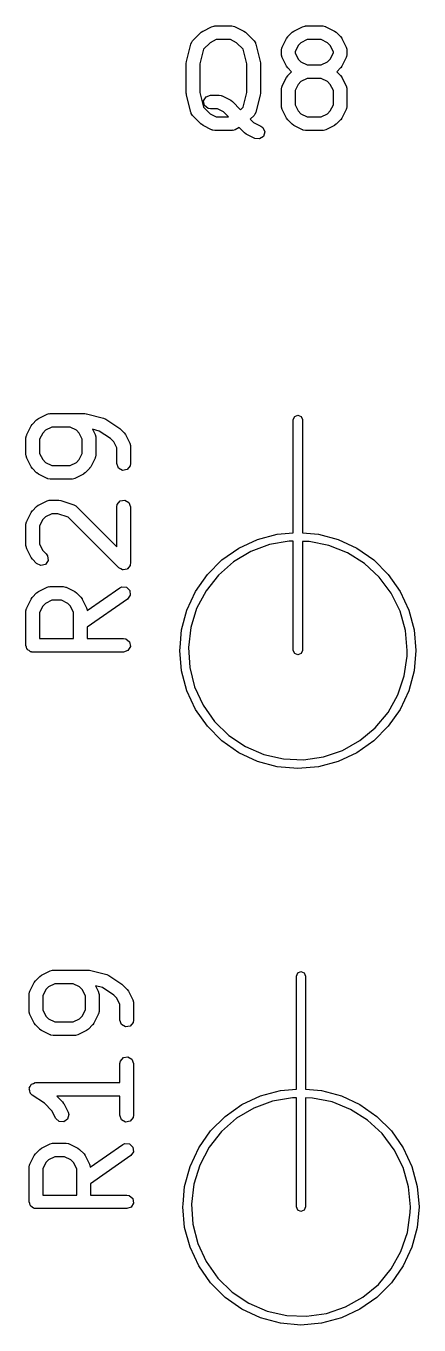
# Model space of a CAD drawing. Extents: x 10 to 287, y -200 to -10.
# Drawn here: x 141.5 to 145.82, y -73.45 to -59.15 of the extents above; entities that cross this region are included whole.
import ezdxf

# ---------------------------------------------------------------- set-up
doc = ezdxf.new("R2010")
doc.units = 0
doc.layers.add('BLACK', color=7, linetype='CONTINUOUS')

msp = doc.modelspace()

# ---------------------------------------------------------------- linework, layer by layer
at = {"layer": 'BLACK', "linetype": 'CONTINUOUS'}
for p, q in [((143.445, -59.2077), (143.54, -59.1601)), ((143.54, -59.1601), (143.565, -59.1527)), ((143.565, -59.1527), (143.569, -59.1537)), ((143.569, -59.1537), (143.574, -59.1522)), ((143.574, -59.1522), (143.764, -59.1522)), ((143.764, -59.1522), (143.79, -59.1567)), ((143.79, -59.1567), (143.793, -59.1596)), ((143.793, -59.1596), (143.798, -59.1601)), ((143.798, -59.1601), (143.893, -59.2077)), ((144.445, -59.2077), (144.54, -59.1601)), ((144.54, -59.1601), (144.565, -59.1527)), ((144.565, -59.1527), (144.569, -59.1537)), ((144.569, -59.1537), (144.574, -59.1522)), ((144.574, -59.1522), (144.764, -59.1522)), ((144.764, -59.1522), (144.79, -59.1567)), ((144.79, -59.1567), (144.793, -59.1596)), ((144.793, -59.1596), (144.798, -59.1601)), ((144.798, -59.1601), (144.893, -59.2077)), ((143.31, -59.3519), (143.321, -59.3281)), ((143.321, -59.3281), (143.327, -59.3237)), ((143.327, -59.3237), (143.33, -59.317)), ((143.33, -59.317), (143.425, -59.2218)), ((143.425, -59.2218), (143.444, -59.2089)), ((143.444, -59.2089), (143.445, -59.2077)), ((143.591, -59.3022), (143.523, -59.3364)), ((143.746, -59.3022), (143.591, -59.3022)), ((143.815, -59.3364), (143.746, -59.3022)), ((143.893, -59.2077), (143.911, -59.2211)), ((143.911, -59.2211), (143.912, -59.2218)), ((143.912, -59.2218), (144.008, -59.317)), ((144.008, -59.317), (144.022, -59.3383)), ((144.316, -59.3841), (144.364, -59.2889)), ((144.364, -59.2889), (144.377, -59.2709)), ((144.377, -59.2709), (144.378, -59.2694)), ((144.378, -59.2694), (144.425, -59.2218)), ((144.425, -59.2218), (144.444, -59.2089)), ((144.444, -59.2089), (144.445, -59.2077)), ((144.591, -59.3022), (144.523, -59.3364)), ((144.746, -59.3022), (144.591, -59.3022)), ((144.815, -59.3364), (144.746, -59.3022)), ((144.893, -59.2077), (144.911, -59.2211)), ((144.911, -59.2211), (144.912, -59.2218)), ((144.912, -59.2218), (144.96, -59.2694)), ((144.96, -59.2694), (144.973, -59.2878)), ((144.973, -59.2878), (144.974, -59.2889)), ((144.974, -59.2889), (145.022, -59.3841)), ((143.263, -59.5423), (143.31, -59.3519)), ((143.451, -59.4084), (143.41, -59.5698)), ((143.523, -59.3364), (143.451, -59.4084)), ((143.887, -59.4084), (143.815, -59.3364)), ((143.927, -59.5698), (143.887, -59.4084)), ((144.022, -59.3383), (144.023, -59.3457)), ((144.023, -59.3457), (144.027, -59.3519)), ((144.027, -59.3519), (144.075, -59.5423)), ((144.308, -59.4177), (144.313, -59.392)), ((144.308, -59.4653), (144.308, -59.4177)), ((144.31, -59.4695), (144.308, -59.4653)), ((144.309, -59.4739), (144.31, -59.4695)), ((144.316, -59.4988), (144.309, -59.4739)), ((144.313, -59.392), (144.315, -59.3886)), ((144.315, -59.3886), (144.316, -59.3841)), ((144.492, -59.3668), (144.458, -59.4354)), ((144.458, -59.4354), (144.458, -59.4476)), ((144.458, -59.4476), (144.492, -59.5161)), ((144.523, -59.3364), (144.492, -59.3668)), ((144.845, -59.3668), (144.815, -59.3364)), ((144.88, -59.4354), (144.845, -59.3668)), ((144.845, -59.5161), (144.88, -59.4476)), ((144.88, -59.4476), (144.88, -59.4354)), ((145.022, -59.3841), (145.029, -59.4091)), ((145.03, -59.4653), (145.025, -59.4909)), ((145.029, -59.4091), (145.028, -59.4134)), ((145.028, -59.4134), (145.03, -59.4177)), ((145.03, -59.4177), (145.03, -59.4653)), ((143.26, -59.5605), (143.263, -59.5458)), ((143.26, -59.8939), (143.26, -59.5605)), ((143.263, -59.5458), (143.263, -59.5423)), ((143.41, -59.5698), (143.41, -59.8846)), ((143.927, -59.8846), (143.927, -59.5698)), ((144.075, -59.5423), (144.076, -59.5573)), ((144.076, -59.5573), (144.077, -59.5605)), ((144.077, -59.5605), (144.077, -59.8939)), ((144.364, -59.5941), (144.316, -59.4988)), ((144.365, -59.5952), (144.364, -59.5941)), ((144.378, -59.6135), (144.365, -59.5952)), ((144.42, -59.6558), (144.378, -59.6135)), ((144.492, -59.5161), (144.523, -59.5465)), ((144.523, -59.5465), (144.591, -59.5808)), ((144.591, -59.5808), (144.746, -59.5808)), ((144.746, -59.5808), (144.815, -59.5465)), ((144.815, -59.5465), (144.845, -59.5161)), ((144.96, -59.6135), (144.918, -59.6558)), ((144.961, -59.6121), (144.96, -59.6135)), ((144.974, -59.5941), (144.961, -59.6121)), ((145.022, -59.4988), (144.974, -59.5941)), ((145.025, -59.4909), (145.022, -59.4944)), ((145.022, -59.4944), (145.022, -59.4988)), ((144.316, -59.8127), (144.364, -59.7175)), ((144.364, -59.7175), (144.377, -59.6994)), ((144.377, -59.6994), (144.378, -59.698)), ((144.378, -59.698), (144.42, -59.6558)), ((144.591, -59.7308), (144.523, -59.765)), ((144.746, -59.7308), (144.591, -59.7308)), ((144.815, -59.765), (144.746, -59.7308)), ((144.918, -59.6558), (144.96, -59.698)), ((144.96, -59.698), (144.973, -59.7163)), ((144.973, -59.7163), (144.974, -59.7175)), ((144.974, -59.7175), (145.022, -59.8127)), ((143.262, -59.8971), (143.26, -59.8939)), ((143.263, -59.912), (143.262, -59.8971)), ((143.41, -59.8846), (143.451, -60.046)), ((143.887, -60.046), (143.927, -59.8846)), ((144.077, -59.8939), (144.075, -59.9086)), ((144.308, -59.8462), (144.313, -59.8206)), ((144.308, -60.0367), (144.308, -59.8462)), ((144.313, -59.8206), (144.315, -59.8171)), ((144.315, -59.8171), (144.316, -59.8127)), ((144.492, -59.7954), (144.458, -59.8639)), ((144.458, -59.8639), (144.458, -60.019)), ((144.523, -59.765), (144.492, -59.7954)), ((144.845, -59.7954), (144.815, -59.765)), ((144.88, -59.8639), (144.845, -59.7954)), ((144.88, -60.019), (144.88, -59.8639)), ((145.022, -59.8127), (145.029, -59.8377)), ((145.029, -59.8377), (145.028, -59.842)), ((145.028, -59.842), (145.03, -59.8462)), ((145.03, -59.8462), (145.03, -60.0367)), ((143.31, -60.1025), (143.263, -59.912)), ((143.451, -60.046), (143.523, -60.1179)), ((143.452, -59.9761), (143.478, -59.9316)), ((143.461, -60.0266), (143.452, -59.9761)), ((143.5, -60.0596), (143.461, -60.0266)), ((143.478, -59.9316), (143.526, -59.9141)), ((143.526, -59.9141), (143.621, -59.9141)), ((143.621, -59.9141), (143.647, -59.9186)), ((143.647, -59.9186), (143.65, -59.9215)), ((143.65, -59.9215), (143.655, -59.922)), ((143.655, -59.922), (143.75, -59.9696)), ((143.75, -59.9696), (143.768, -59.983)), ((143.768, -59.983), (143.769, -59.9837)), ((143.769, -59.9837), (143.859, -60.0735)), ((143.859, -60.0735), (143.887, -60.046)), ((144.075, -59.912), (144.027, -60.1025)), ((144.075, -59.9086), (144.075, -59.912)), ((144.31, -60.0409), (144.308, -60.0367)), ((144.309, -60.0453), (144.31, -60.0409)), ((144.316, -60.0702), (144.309, -60.0453)), ((144.458, -60.019), (144.492, -60.0875)), ((144.845, -60.0875), (144.88, -60.019)), ((145.03, -60.0367), (145.025, -60.0624)), ((143.314, -60.1086), (143.31, -60.1025)), ((143.315, -60.116), (143.314, -60.1086)), ((143.33, -60.1374), (143.315, -60.116)), ((143.425, -60.2326), (143.33, -60.1374)), ((143.526, -60.0641), (143.5, -60.0596)), ((143.523, -60.1179), (143.591, -60.1522)), ((143.603, -60.0641), (143.526, -60.0641)), ((143.591, -60.1522), (143.726, -60.1522)), ((143.672, -60.0983), (143.603, -60.0641)), ((143.726, -60.1522), (143.672, -60.0983)), ((144.008, -60.1374), (143.965, -60.1796)), ((143.965, -60.1796), (143.999, -60.2132)), ((144.011, -60.1307), (144.008, -60.1374)), ((144.017, -60.1263), (144.011, -60.1307)), ((144.027, -60.1025), (144.017, -60.1263)), ((144.364, -60.1655), (144.316, -60.0702)), ((144.365, -60.1666), (144.364, -60.1655)), ((144.378, -60.185), (144.365, -60.1666)), ((144.425, -60.2326), (144.378, -60.185)), ((144.492, -60.0875), (144.523, -60.1179)), ((144.523, -60.1179), (144.591, -60.1522)), ((144.591, -60.1522), (144.746, -60.1522)), ((144.746, -60.1522), (144.815, -60.1179)), ((144.815, -60.1179), (144.845, -60.0875)), ((144.96, -60.185), (144.912, -60.2326)), ((144.961, -60.1835), (144.96, -60.185)), ((144.974, -60.1655), (144.961, -60.1835)), ((145.022, -60.0702), (144.974, -60.1655)), ((145.025, -60.0624), (145.022, -60.0658)), ((145.022, -60.0658), (145.022, -60.0702)), ((143.427, -60.2333), (143.425, -60.2326)), ((143.445, -60.2466), (143.427, -60.2333)), ((143.54, -60.2943), (143.445, -60.2466)), ((143.544, -60.2948), (143.54, -60.2943)), ((143.548, -60.2977), (143.544, -60.2948)), ((143.574, -60.3022), (143.548, -60.2977)), ((143.764, -60.3022), (143.574, -60.3022)), ((143.768, -60.3006), (143.764, -60.3022)), ((143.773, -60.3017), (143.768, -60.3006)), ((143.798, -60.2943), (143.773, -60.3017)), ((143.844, -60.2708), (143.798, -60.2943)), ((143.901, -60.3278), (143.844, -60.2708)), ((143.903, -60.3285), (143.901, -60.3278)), ((143.921, -60.3419), (143.903, -60.3285)), ((143.999, -60.2132), (144.083, -60.2553)), ((144.083, -60.2553), (144.104, -60.2709)), ((144.104, -60.2709), (144.125, -60.3179)), ((144.125, -60.3179), (144.11, -60.3671)), ((144.427, -60.2333), (144.425, -60.2326)), ((144.445, -60.2466), (144.427, -60.2333)), ((144.54, -60.2943), (144.445, -60.2466)), ((144.544, -60.2948), (144.54, -60.2943)), ((144.548, -60.2977), (144.544, -60.2948)), ((144.574, -60.3022), (144.548, -60.2977)), ((144.764, -60.3022), (144.574, -60.3022)), ((144.768, -60.3006), (144.764, -60.3022)), ((144.773, -60.3017), (144.768, -60.3006)), ((144.798, -60.2943), (144.773, -60.3017)), ((144.893, -60.2466), (144.798, -60.2943)), ((144.894, -60.2455), (144.893, -60.2466)), ((144.912, -60.2326), (144.894, -60.2455)), ((144.016, -60.3895), (143.921, -60.3419)), ((144.067, -60.3954), (144.016, -60.3895)), ((144.11, -60.3671), (144.067, -60.3954)), ((141.613, -63.4875), (141.632, -63.4746)), ((141.632, -63.4746), (141.633, -63.4734)), ((141.633, -63.4734), (141.728, -63.4258)), ((141.728, -63.4258), (141.753, -63.4184)), ((141.753, -63.4184), (141.758, -63.4194)), ((141.758, -63.4194), (141.762, -63.4179)), ((141.762, -63.4179), (142.143, -63.4179)), ((142.143, -63.4179), (142.157, -63.4205)), ((142.157, -63.4205), (142.161, -63.4201)), ((142.161, -63.4201), (142.351, -63.4678)), ((142.351, -63.4678), (142.374, -63.478)), ((142.374, -63.478), (142.375, -63.4781)), ((142.375, -63.4781), (142.518, -63.5734)), ((144.439, -63.4848), (144.454, -63.4494)), ((144.454, -63.4494), (144.489, -63.4348)), ((144.489, -63.4348), (144.524, -63.4494)), ((144.524, -63.4494), (144.539, -63.4848)), ((141.504, -63.6498), (141.552, -63.5546)), ((141.552, -63.5546), (141.565, -63.5366)), ((141.565, -63.5366), (141.566, -63.5351)), ((141.566, -63.5351), (141.613, -63.4875)), ((141.711, -63.6022), (141.681, -63.6326)), ((141.779, -63.5679), (141.711, -63.6022)), ((141.982, -63.5679), (141.779, -63.5679)), ((142.051, -63.6022), (141.982, -63.5679)), ((142.081, -63.6326), (142.051, -63.6022)), ((142.302, -63.6101), (142.228, -63.5916)), ((142.228, -63.5916), (142.257, -63.6498)), ((142.428, -63.694), (142.302, -63.6101)), ((142.518, -63.5734), (142.526, -63.5812)), ((142.526, -63.5812), (142.529, -63.5827)), ((142.529, -63.5827), (142.577, -63.6303)), ((144.439, -64.7292), (144.439, -63.4848)), ((144.539, -63.4848), (144.539, -64.7292)), ((141.496, -63.6834), (141.501, -63.6577)), ((141.496, -63.8738), (141.496, -63.6834)), ((141.501, -63.6577), (141.504, -63.6543)), ((141.504, -63.6543), (141.504, -63.6498)), ((141.681, -63.6326), (141.646, -63.7011)), ((141.646, -63.7011), (141.646, -63.8561)), ((142.115, -63.7011), (142.081, -63.6326)), ((142.115, -63.8561), (142.115, -63.7011)), ((142.257, -63.6498), (142.265, -63.6748)), ((142.265, -63.6748), (142.264, -63.6792)), ((142.264, -63.6792), (142.265, -63.6834)), ((142.265, -63.6834), (142.265, -63.8738)), ((142.462, -63.7278), (142.428, -63.694)), ((142.496, -63.7963), (142.462, -63.7278)), ((142.577, -63.6303), (142.59, -63.6487)), ((142.59, -63.6487), (142.591, -63.6498)), ((142.591, -63.6498), (142.638, -63.7451)), ((142.638, -63.7451), (142.646, -63.77)), ((141.498, -63.8781), (141.496, -63.8738)), ((141.497, -63.8824), (141.498, -63.8781)), ((141.504, -63.9074), (141.497, -63.8824)), ((141.552, -64.0026), (141.504, -63.9074)), ((141.646, -63.8561), (141.681, -63.9247)), ((142.081, -63.9247), (142.115, -63.8561)), ((142.257, -63.9074), (142.21, -64.0026)), ((142.258, -63.9029), (142.257, -63.9074)), ((142.261, -63.8995), (142.258, -63.9029)), ((142.265, -63.8738), (142.261, -63.8995)), ((142.496, -63.9691), (142.496, -63.7963)), ((142.646, -63.77), (142.645, -63.7744)), ((142.645, -63.7744), (142.646, -63.7786)), ((142.646, -63.7786), (142.646, -63.9691)), ((141.553, -64.0038), (141.552, -64.0026)), ((141.566, -64.0221), (141.553, -64.0038)), ((141.613, -64.0697), (141.566, -64.0221)), ((141.681, -63.9247), (141.711, -63.9551)), ((141.711, -63.9551), (141.779, -63.9893)), ((141.779, -63.9893), (141.982, -63.9893)), ((141.982, -63.9893), (142.051, -63.9551)), ((142.051, -63.9551), (142.081, -63.9247)), ((142.196, -64.0221), (142.148, -64.0697)), ((142.21, -64.0026), (142.196, -64.0206)), ((142.196, -64.0206), (142.196, -64.0221)), ((142.514, -64.0173), (142.496, -63.9691)), ((142.558, -64.0429), (142.514, -64.0173)), ((142.609, -64.034), (142.558, -64.0429)), ((142.642, -63.9947), (142.609, -64.034)), ((142.646, -63.9691), (142.642, -63.9947)), ((141.615, -64.0704), (141.613, -64.0697)), ((141.633, -64.0838), (141.615, -64.0704)), ((141.728, -64.1314), (141.633, -64.0838)), ((141.733, -64.1319), (141.728, -64.1314)), ((141.736, -64.1348), (141.733, -64.1319)), ((141.762, -64.1393), (141.736, -64.1348)), ((142, -64.1393), (141.762, -64.1393)), ((142.004, -64.1378), (142, -64.1393)), ((142.008, -64.1388), (142.004, -64.1378)), ((142.033, -64.1314), (142.008, -64.1388)), ((142.129, -64.0838), (142.033, -64.1314)), ((142.13, -64.0826), (142.129, -64.0838)), ((142.148, -64.0697), (142.13, -64.0826)), ((141.566, -64.4875), (141.613, -64.4399)), ((141.613, -64.4399), (141.632, -64.427)), ((141.632, -64.427), (141.633, -64.4258)), ((141.633, -64.4258), (141.728, -64.3782)), ((141.728, -64.3782), (141.753, -64.3708)), ((141.753, -64.3708), (141.758, -64.3718)), ((141.758, -64.3718), (141.762, -64.3703)), ((141.762, -64.3703), (141.857, -64.3703)), ((141.857, -64.3703), (141.879, -64.3742)), ((141.879, -64.3742), (141.881, -64.3741)), ((141.881, -64.3741), (142.024, -64.4217)), ((142.024, -64.4217), (142.046, -64.4341)), ((142.046, -64.4341), (142.049, -64.438)), ((142.049, -64.438), (142.053, -64.4399)), ((142.053, -64.4399), (142.496, -64.8833)), ((142.496, -64.4453), (142.501, -64.4196)), ((142.496, -64.8833), (142.496, -64.4453)), ((142.501, -64.4196), (142.534, -64.3803)), ((142.534, -64.3803), (142.584, -64.3714)), ((142.584, -64.3714), (142.629, -64.3971)), ((142.629, -64.3971), (142.646, -64.4453)), ((142.646, -64.4453), (142.646, -65.0643)), ((141.496, -64.6358), (141.501, -64.6101)), ((141.501, -64.6101), (141.504, -64.6067)), ((141.504, -64.6022), (141.552, -64.507)), ((141.504, -64.6067), (141.504, -64.6022)), ((141.552, -64.507), (141.565, -64.489)), ((141.565, -64.489), (141.566, -64.4875)), ((141.681, -64.5849), (141.646, -64.6535)), ((141.711, -64.5545), (141.681, -64.5849)), ((141.779, -64.5203), (141.711, -64.5545)), ((141.845, -64.5203), (141.779, -64.5203)), ((141.959, -64.5584), (141.845, -64.5203)), ((142.518, -65.1174), (141.959, -64.5584)), ((141.496, -64.8738), (141.496, -64.6358)), ((141.646, -64.6535), (141.646, -64.8561)), ((144.044, -64.8032), (144.263, -64.7446)), ((144.263, -64.7446), (144.439, -64.7292)), ((144.539, -64.7292), (144.715, -64.7446)), ((144.715, -64.7446), (144.933, -64.8032)), ((141.498, -64.8781), (141.496, -64.8738)), ((141.497, -64.8824), (141.498, -64.8781)), ((141.504, -64.9074), (141.497, -64.8824)), ((141.552, -65.0026), (141.504, -64.9074)), ((141.646, -64.8561), (141.681, -64.9247)), ((143.653, -65.0289), (143.839, -64.899)), ((143.839, -64.899), (144.044, -64.8032)), ((144.177, -64.8607), (143.97, -64.9371)), ((144.394, -64.8234), (144.177, -64.8607)), ((144.439, -64.824), (144.394, -64.8234)), ((144.439, -66.0248), (144.439, -64.824)), ((144.615, -64.8263), (144.539, -64.8253)), ((144.539, -64.8253), (144.539, -66.0248)), ((144.831, -64.8693), (144.615, -64.8263)), ((145.036, -64.951), (144.831, -64.8693)), ((144.933, -64.8032), (145.139, -64.899)), ((145.139, -64.899), (145.324, -65.0289)), ((141.553, -65.0038), (141.552, -65.0026)), ((141.566, -65.0221), (141.553, -65.0038)), ((141.613, -65.0697), (141.566, -65.0221)), ((141.681, -64.9247), (141.72, -64.9637)), ((141.739, -65.0361), (141.71, -65.0781)), ((141.72, -64.9637), (141.734, -64.985)), ((141.734, -64.985), (141.739, -65.0361)), ((143.493, -65.1892), (143.653, -65.0289)), ((143.781, -65.0498), (143.615, -65.1952)), ((143.97, -64.9371), (143.781, -65.0498)), ((145.223, -65.0687), (145.036, -64.951)), ((145.324, -65.0289), (145.485, -65.1892)), ((141.66, -65.0914), (141.613, -65.0697)), ((141.71, -65.0781), (141.66, -65.0914)), ((142.539, -65.1269), (142.518, -65.1174)), ((142.558, -65.1382), (142.539, -65.1269)), ((142.562, -65.1376), (142.558, -65.1382)), ((142.565, -65.139), (142.562, -65.1376)), ((142.587, -65.1332), (142.565, -65.139)), ((142.609, -65.1293), (142.587, -65.1332)), ((142.611, -65.1267), (142.609, -65.1293)), ((142.614, -65.1258), (142.611, -65.1267)), ((142.627, -65.1073), (142.614, -65.1258)), ((142.642, -65.09), (142.627, -65.1073)), ((142.643, -65.0854), (142.642, -65.09)), ((142.646, -65.0643), (142.643, -65.0805)), ((142.643, -65.0805), (142.644, -65.0837)), ((142.644, -65.0837), (142.643, -65.0854)), ((143.363, -65.3748), (143.493, -65.1892)), ((143.615, -65.1952), (143.478, -65.3684)), ((145.384, -65.2184), (145.223, -65.0687)), ((145.485, -65.1892), (145.615, -65.3748)), ((141.633, -65.3782), (141.728, -65.3306)), ((141.728, -65.3306), (141.753, -65.3232)), ((141.753, -65.3232), (141.758, -65.3242)), ((141.758, -65.3242), (141.762, -65.3227)), ((141.762, -65.3227), (141.905, -65.3227)), ((141.905, -65.3227), (141.93, -65.3272)), ((141.93, -65.3272), (141.934, -65.3301)), ((141.934, -65.3301), (141.938, -65.3306)), ((141.938, -65.3306), (142.033, -65.3782)), ((142.17, -65.5872), (142.528, -65.3362)), ((142.528, -65.3362), (142.552, -65.3252)), ((142.552, -65.3252), (142.603, -65.3297)), ((142.603, -65.3297), (142.639, -65.366)), ((145.516, -65.3951), (145.384, -65.2184)), ((141.504, -65.5546), (141.552, -65.4594)), ((141.552, -65.4594), (141.565, -65.4413)), ((141.565, -65.4413), (141.566, -65.4399)), ((141.566, -65.4399), (141.613, -65.3922)), ((141.613, -65.3922), (141.632, -65.3794)), ((141.632, -65.3794), (141.633, -65.3782)), ((141.779, -65.4727), (141.711, -65.5069)), ((141.887, -65.4727), (141.779, -65.4727)), ((141.955, -65.5069), (141.887, -65.4727)), ((142.033, -65.3782), (142.051, -65.3916)), ((142.051, -65.3916), (142.053, -65.3922)), ((142.053, -65.3922), (142.1, -65.4399)), ((142.1, -65.4399), (142.113, -65.4582)), ((142.113, -65.4582), (142.115, -65.4594)), ((142.115, -65.4594), (142.162, -65.5546)), ((142.614, -65.4591), (142.17, -65.77)), ((142.644, -65.4171), (142.614, -65.4591)), ((142.639, -65.366), (142.644, -65.4171)), ((143.267, -65.5802), (143.363, -65.3748)), ((143.478, -65.3684), (143.375, -65.5636)), ((145.614, -65.5929), (145.516, -65.3951)), ((145.615, -65.3748), (145.71, -65.5802)), ((141.496, -65.5881), (141.501, -65.5625)), ((141.496, -65.9691), (141.496, -65.5881)), ((141.501, -65.5625), (141.504, -65.559)), ((141.504, -65.559), (141.504, -65.5546)), ((141.681, -65.5373), (141.646, -65.6058)), ((141.646, -65.6058), (141.646, -65.8941)), ((141.711, -65.5069), (141.681, -65.5373)), ((141.986, -65.5373), (141.955, -65.5069)), ((142.02, -65.6058), (141.986, -65.5373)), ((142.02, -65.8941), (142.02, -65.6058)), ((142.162, -65.5546), (142.17, -65.5796)), ((142.17, -65.5796), (142.169, -65.5839)), ((142.169, -65.5839), (142.17, -65.5872)), ((143.209, -65.7991), (143.267, -65.5802)), ((143.375, -65.5636), (143.31, -65.7742)), ((145.674, -65.8052), (145.614, -65.5929)), ((145.71, -65.5802), (145.769, -65.7991)), ((141.646, -65.8941), (142.02, -65.8941)), ((142.17, -65.77), (142.17, -65.8941)), ((142.17, -65.8941), (142.571, -65.8941)), ((142.571, -65.8941), (142.597, -65.8986)), ((142.597, -65.8986), (142.636, -65.9316)), ((143.192, -65.9933), (143.209, -65.7991)), ((143.31, -65.7742), (143.284, -65.9933)), ((145.694, -66.0248), (145.674, -65.8052)), ((145.769, -65.7991), (145.789, -66.0248)), ((141.503, -65.9874), (141.496, -65.9691)), ((141.506, -66.0066), (141.503, -65.9874)), ((141.511, -66.0109), (141.506, -66.0066)), ((141.514, -66.0173), (141.511, -66.0109)), ((141.531, -66.027), (141.514, -66.0173)), ((141.546, -66.0396), (141.531, -66.027)), ((141.555, -66.0413), (141.546, -66.0396)), ((141.558, -66.0429), (141.555, -66.0413)), ((141.562, -66.0424), (141.558, -66.0429)), ((141.571, -66.0441), (141.562, -66.0424)), ((142.571, -66.0441), (141.571, -66.0441)), ((142.619, -66.0265), (142.571, -66.0441)), ((142.645, -65.9821), (142.619, -66.0265)), ((142.636, -65.9316), (142.645, -65.9821)), ((143.189, -66.0248), (143.192, -65.9933)), ((143.209, -66.2505), (143.189, -66.0248)), ((143.284, -65.9933), (143.299, -66.2133)), ((144.454, -66.0602), (144.439, -66.0248)), ((144.539, -66.0248), (144.524, -66.0602)), ((145.692, -66.0879), (145.694, -66.0248)), ((145.789, -66.0248), (145.769, -66.2505)), ((144.489, -66.0748), (144.454, -66.0602)), ((144.524, -66.0602), (144.489, -66.0748)), ((145.661, -66.3061), (145.692, -66.0879)), ((143.267, -66.4694), (143.209, -66.2505)), ((143.299, -66.2133), (143.353, -66.4271)), ((145.59, -66.515), (145.661, -66.3061)), ((145.769, -66.2505), (145.71, -66.4694)), ((143.363, -66.6748), (143.267, -66.4694)), ((143.353, -66.4271), (143.445, -66.6274)), ((145.71, -66.4694), (145.615, -66.6748)), ((145.482, -66.7074), (145.59, -66.515)), ((143.493, -66.8604), (143.363, -66.6748)), ((143.445, -66.6274), (143.572, -66.8075)), ((145.341, -66.877), (145.482, -66.7074)), ((145.615, -66.6748), (145.485, -66.8604)), ((143.653, -67.0207), (143.493, -66.8604)), ((143.572, -66.8075), (143.73, -66.9614)), ((145.171, -67.018), (145.341, -66.877)), ((145.485, -66.8604), (145.324, -67.0207)), ((143.839, -67.1506), (143.653, -67.0207)), ((143.73, -66.9614), (143.914, -67.0839)), ((144.979, -67.1258), (145.171, -67.018)), ((145.324, -67.0207), (145.139, -67.1506)), ((144.044, -67.2464), (143.839, -67.1506)), ((143.914, -67.0839), (144.116, -67.171)), ((144.116, -67.171), (144.332, -67.2196)), ((144.552, -67.2283), (144.77, -67.1966)), ((144.77, -67.1966), (144.979, -67.1258)), ((145.139, -67.1506), (144.933, -67.2464)), ((144.263, -67.3051), (144.044, -67.2464)), ((144.489, -67.3248), (144.263, -67.3051)), ((144.332, -67.2196), (144.552, -67.2283)), ((144.715, -67.3051), (144.489, -67.3248)), ((144.933, -67.2464), (144.715, -67.3051)), ((141.6, -69.6601), (141.648, -69.6125)), ((141.648, -69.6125), (141.666, -69.5996)), ((141.666, -69.5996), (141.667, -69.5984)), ((141.667, -69.5984), (141.763, -69.5508)), ((141.763, -69.5508), (141.788, -69.5434)), ((141.788, -69.5434), (141.792, -69.5444)), ((141.792, -69.5444), (141.796, -69.5429)), ((141.796, -69.5429), (142.177, -69.5429)), ((142.177, -69.5429), (142.192, -69.5455)), ((142.192, -69.5455), (142.195, -69.5451)), ((142.195, -69.5451), (142.386, -69.5928)), ((142.386, -69.5928), (142.409, -69.603)), ((142.409, -69.603), (142.409, -69.6031)), ((142.409, -69.6031), (142.552, -69.6984)), ((144.473, -69.6098), (144.488, -69.5744)), ((144.473, -70.8542), (144.473, -69.6098)), ((144.488, -69.5744), (144.523, -69.5598)), ((144.523, -69.5598), (144.559, -69.5744)), ((144.559, -69.5744), (144.573, -69.6098)), ((144.573, -69.6098), (144.573, -70.8542)), ((141.539, -69.7748), (141.586, -69.6796)), ((141.586, -69.6796), (141.6, -69.6616)), ((141.6, -69.6616), (141.6, -69.6601)), ((141.715, -69.7576), (141.681, -69.8261)), ((141.745, -69.7272), (141.715, -69.7576)), ((141.814, -69.6929), (141.745, -69.7272)), ((142.017, -69.6929), (141.814, -69.6929)), ((142.085, -69.7272), (142.017, -69.6929)), ((142.116, -69.7576), (142.085, -69.7272)), ((142.15, -69.8261), (142.116, -69.7576)), ((142.337, -69.7351), (142.263, -69.7166)), ((142.263, -69.7166), (142.292, -69.7748)), ((142.463, -69.819), (142.337, -69.7351)), ((142.552, -69.6984), (142.56, -69.7062)), ((142.56, -69.7062), (142.564, -69.7077)), ((142.564, -69.7077), (142.611, -69.7553)), ((142.611, -69.7553), (142.624, -69.7737)), ((141.531, -69.8084), (141.535, -69.7827)), ((141.531, -69.9988), (141.531, -69.8084)), ((141.535, -69.7827), (141.538, -69.7793)), ((141.538, -69.7793), (141.539, -69.7748)), ((141.681, -69.8261), (141.681, -69.9811)), ((142.15, -69.9811), (142.15, -69.8261)), ((142.292, -69.7748), (142.299, -69.7998)), ((142.299, -69.7998), (142.298, -69.8042)), ((142.298, -69.8042), (142.3, -69.8084)), ((142.3, -69.8084), (142.3, -69.9988)), ((142.496, -69.8528), (142.463, -69.819)), ((142.531, -69.9213), (142.496, -69.8528)), ((142.624, -69.7737), (142.625, -69.7748)), ((142.625, -69.7748), (142.673, -69.8701)), ((142.673, -69.8701), (142.68, -69.895)), ((142.68, -69.895), (142.679, -69.8994)), ((142.679, -69.8994), (142.681, -69.9036)), ((142.681, -69.9036), (142.681, -70.0941)), ((141.532, -70.0031), (141.531, -69.9988)), ((141.531, -70.0074), (141.532, -70.0031)), ((141.539, -70.0324), (141.531, -70.0074)), ((141.586, -70.1276), (141.539, -70.0324)), ((141.681, -69.9811), (141.715, -70.0497)), ((141.715, -70.0497), (141.745, -70.0801)), ((142.085, -70.0801), (142.116, -70.0497)), ((142.116, -70.0497), (142.15, -69.9811)), ((142.292, -70.0324), (142.244, -70.1276)), ((142.295, -70.0245), (142.292, -70.0279)), ((142.292, -70.0279), (142.292, -70.0324)), ((142.3, -69.9988), (142.295, -70.0245)), ((142.531, -70.0941), (142.531, -69.9213)), ((141.587, -70.1288), (141.586, -70.1276)), ((141.6, -70.1471), (141.587, -70.1288)), ((141.648, -70.1947), (141.6, -70.1471)), ((141.649, -70.1954), (141.648, -70.1947)), ((141.667, -70.2088), (141.649, -70.1954)), ((141.745, -70.0801), (141.814, -70.1143)), ((141.814, -70.1143), (142.017, -70.1143)), ((142.017, -70.1143), (142.085, -70.0801)), ((142.183, -70.1947), (142.164, -70.2076)), ((142.23, -70.1471), (142.183, -70.1947)), ((142.231, -70.1456), (142.23, -70.1471)), ((142.244, -70.1276), (142.231, -70.1456)), ((142.548, -70.1423), (142.531, -70.0941)), ((142.593, -70.1679), (142.548, -70.1423)), ((142.643, -70.159), (142.593, -70.1679)), ((142.676, -70.1197), (142.643, -70.159)), ((142.681, -70.0941), (142.676, -70.1197)), ((141.763, -70.2564), (141.667, -70.2088)), ((141.767, -70.2569), (141.763, -70.2564)), ((141.771, -70.2598), (141.767, -70.2569)), ((141.796, -70.2643), (141.771, -70.2598)), ((142.034, -70.2643), (141.796, -70.2643)), ((142.039, -70.2628), (142.034, -70.2643)), ((142.043, -70.2638), (142.039, -70.2628)), ((142.068, -70.2564), (142.043, -70.2638)), ((142.163, -70.2088), (142.068, -70.2564)), ((142.164, -70.2076), (142.163, -70.2088)), ((142.531, -70.5703), (142.535, -70.5446)), ((142.531, -70.781), (142.531, -70.5703)), ((142.535, -70.5446), (142.568, -70.5053)), ((142.568, -70.5053), (142.619, -70.4964)), ((142.619, -70.4964), (142.663, -70.5221)), ((142.663, -70.5221), (142.681, -70.5703)), ((142.681, -70.5703), (142.681, -71.1417)), ((141.531, -70.8512), (141.533, -70.8472)), ((141.537, -70.8721), (141.531, -70.8512)), ((141.532, -70.843), (141.543, -70.8241)), ((141.533, -70.8472), (141.532, -70.843)), ((141.541, -70.8935), (141.537, -70.8721)), ((141.544, -70.8963), (141.541, -70.8935)), ((141.543, -70.8241), (141.552, -70.8042)), ((141.545, -70.9004), (141.544, -70.8963)), ((141.564, -70.9184), (141.545, -70.9004)), ((141.552, -70.8042), (141.555, -70.8023)), ((141.555, -70.8023), (141.558, -70.7985)), ((141.558, -70.7985), (141.578, -70.7911)), ((141.578, -70.7911), (141.597, -70.7814)), ((141.597, -70.7814), (141.602, -70.7825)), ((141.602, -70.7825), (141.606, -70.781)), ((141.606, -70.781), (142.531, -70.781)), ((144.079, -70.9282), (144.298, -70.8696)), ((144.298, -70.8696), (144.473, -70.8542)), ((144.573, -70.8542), (144.749, -70.8696)), ((144.749, -70.8696), (144.968, -70.9282)), ((141.701, -71.0095), (141.564, -70.9184)), ((141.782, -71.0909), (141.701, -71.0095)), ((142.531, -70.931), (141.834, -70.931)), ((141.834, -70.931), (141.897, -70.9934)), ((141.897, -70.9934), (141.91, -71.0118)), ((141.91, -71.0118), (141.911, -71.0129)), ((141.911, -71.0129), (141.959, -71.1082)), ((142.531, -71.1417), (142.531, -70.931)), ((143.688, -71.1539), (143.873, -71.024)), ((143.873, -71.024), (144.079, -70.9282)), ((144.211, -70.9857), (144.005, -71.0621)), ((144.429, -70.9484), (144.211, -70.9857)), ((144.473, -70.949), (144.429, -70.9484)), ((144.473, -72.1498), (144.473, -70.949)), ((144.649, -70.9513), (144.573, -70.9503)), ((144.573, -70.9503), (144.573, -72.1498)), ((144.866, -70.9943), (144.649, -70.9513)), ((145.07, -71.076), (144.866, -70.9943)), ((144.968, -70.9282), (145.173, -71.024)), ((145.173, -71.024), (145.359, -71.1539)), ((141.824, -71.1752), (141.782, -71.0909)), ((141.862, -71.2105), (141.824, -71.1752)), ((141.954, -71.183), (141.913, -71.2136)), ((141.966, -71.1331), (141.954, -71.183)), ((141.959, -71.1082), (141.966, -71.1331)), ((142.548, -71.1899), (142.531, -71.1417)), ((142.593, -71.2156), (142.548, -71.1899)), ((142.676, -71.1674), (142.643, -71.2067)), ((142.681, -71.1417), (142.676, -71.1674)), ((143.527, -71.3142), (143.688, -71.1539)), ((143.815, -71.1748), (143.649, -71.3202)), ((144.005, -71.0621), (143.815, -71.1748)), ((145.257, -71.1937), (145.07, -71.076)), ((145.419, -71.3434), (145.257, -71.1937)), ((145.359, -71.1539), (145.519, -71.3142)), ((141.913, -71.2136), (141.862, -71.2105)), ((142.643, -71.2067), (142.593, -71.2156)), ((143.398, -71.4998), (143.527, -71.3142)), ((143.649, -71.3202), (143.513, -71.4934)), ((145.551, -71.5201), (145.419, -71.3434)), ((145.519, -71.3142), (145.649, -71.4998)), ((141.667, -71.5032), (141.763, -71.4556)), ((141.763, -71.4556), (141.788, -71.4482)), ((141.788, -71.4482), (141.792, -71.4492)), ((141.792, -71.4492), (141.796, -71.4477)), ((141.796, -71.4477), (141.939, -71.4477)), ((141.939, -71.4477), (141.965, -71.4522)), ((141.965, -71.4522), (141.968, -71.4551)), ((141.968, -71.4551), (141.973, -71.4556)), ((141.973, -71.4556), (142.068, -71.5032)), ((142.204, -71.7122), (142.563, -71.4612)), ((142.563, -71.4612), (142.586, -71.4502)), ((142.586, -71.4502), (142.637, -71.4547)), ((142.637, -71.4547), (142.674, -71.491)), ((141.539, -71.6796), (141.586, -71.5844)), ((141.586, -71.5844), (141.6, -71.5663)), ((141.6, -71.5649), (141.648, -71.5172)), ((141.6, -71.5663), (141.6, -71.5649)), ((141.648, -71.5172), (141.666, -71.5044)), ((141.666, -71.5044), (141.667, -71.5032)), ((141.814, -71.5977), (141.745, -71.6319)), ((141.921, -71.5977), (141.814, -71.5977)), ((141.99, -71.6319), (141.921, -71.5977)), ((142.068, -71.5032), (142.086, -71.5166)), ((142.086, -71.5166), (142.087, -71.5172)), ((142.087, -71.5172), (142.135, -71.5649)), ((142.135, -71.5649), (142.148, -71.5832)), ((142.148, -71.5832), (142.149, -71.5844)), ((142.149, -71.5844), (142.197, -71.6796)), ((142.649, -71.5841), (142.205, -71.895)), ((142.678, -71.5421), (142.649, -71.5841)), ((142.674, -71.491), (142.678, -71.5421)), ((143.302, -71.7052), (143.398, -71.4998)), ((143.513, -71.4934), (143.41, -71.6886)), ((145.648, -71.7179), (145.551, -71.5201)), ((145.649, -71.4998), (145.745, -71.7052)), ((141.531, -71.7131), (141.535, -71.6875)), ((141.531, -72.0941), (141.531, -71.7131)), ((141.535, -71.6875), (141.538, -71.684)), ((141.538, -71.684), (141.539, -71.6796)), ((141.715, -71.6623), (141.681, -71.7308)), ((141.681, -71.7308), (141.681, -72.0191)), ((141.745, -71.6319), (141.715, -71.6623)), ((142.02, -71.6623), (141.99, -71.6319)), ((142.055, -71.7308), (142.02, -71.6623)), ((142.055, -72.0191), (142.055, -71.7308)), ((142.197, -71.6796), (142.204, -71.7046)), ((142.204, -71.7046), (142.203, -71.7089)), ((142.203, -71.7089), (142.204, -71.7122)), ((143.243, -71.9241), (143.302, -71.7052)), ((143.41, -71.6886), (143.345, -71.8992)), ((145.708, -71.9302), (145.648, -71.7179)), ((145.745, -71.7052), (145.804, -71.9241)), ((142.205, -71.895), (142.205, -72.0191)), ((143.345, -71.8992), (143.319, -72.1183)), ((141.681, -72.0191), (142.055, -72.0191)), ((142.205, -72.0191), (142.606, -72.0191)), ((142.606, -72.0191), (142.631, -72.0236)), ((142.631, -72.0236), (142.671, -72.0566)), ((142.671, -72.0566), (142.68, -72.1071)), ((143.226, -72.1183), (143.243, -71.9241)), ((145.728, -72.1498), (145.708, -71.9302)), ((145.804, -71.9241), (145.823, -72.1498)), ((141.537, -72.1124), (141.531, -72.0941)), ((141.541, -72.1316), (141.537, -72.1124)), ((141.546, -72.1359), (141.541, -72.1316)), ((141.548, -72.1423), (141.546, -72.1359)), ((141.565, -72.152), (141.548, -72.1423)), ((141.58, -72.1646), (141.565, -72.152)), ((141.59, -72.1663), (141.58, -72.1646)), ((141.593, -72.1679), (141.59, -72.1663)), ((141.596, -72.1674), (141.593, -72.1679)), ((141.606, -72.1691), (141.596, -72.1674)), ((142.606, -72.1691), (141.606, -72.1691)), ((142.654, -72.1515), (142.606, -72.1691)), ((142.68, -72.1071), (142.654, -72.1515)), ((143.223, -72.1498), (143.226, -72.1183)), ((143.243, -72.3755), (143.223, -72.1498)), ((143.319, -72.1183), (143.333, -72.3383)), ((144.488, -72.1852), (144.473, -72.1498)), ((144.523, -72.1998), (144.488, -72.1852)), ((144.559, -72.1852), (144.523, -72.1998)), ((144.573, -72.1498), (144.559, -72.1852)), ((145.727, -72.2129), (145.728, -72.1498)), ((145.823, -72.1498), (145.804, -72.3755)), ((143.333, -72.3383), (143.387, -72.5521)), ((145.695, -72.4311), (145.727, -72.2129)), ((143.302, -72.5944), (143.243, -72.3755)), ((145.624, -72.64), (145.695, -72.4311)), ((145.804, -72.3755), (145.745, -72.5944)), ((143.398, -72.7998), (143.302, -72.5944)), ((143.387, -72.5521), (143.48, -72.7524)), ((145.745, -72.5944), (145.649, -72.7998)), ((143.48, -72.7524), (143.607, -72.9325)), ((145.517, -72.8324), (145.624, -72.64)), ((143.527, -72.9854), (143.398, -72.7998)), ((145.376, -73.002), (145.517, -72.8324)), ((145.649, -72.7998), (145.519, -72.9854)), ((143.688, -73.1457), (143.527, -72.9854)), ((143.607, -72.9325), (143.765, -73.0864)), ((145.206, -73.143), (145.376, -73.002)), ((145.519, -72.9854), (145.359, -73.1457)), ((143.873, -73.2756), (143.688, -73.1457)), ((143.765, -73.0864), (143.948, -73.2089)), ((145.014, -73.2508), (145.206, -73.143)), ((145.359, -73.1457), (145.173, -73.2756)), ((144.079, -73.3714), (143.873, -73.2756)), ((143.948, -73.2089), (144.151, -73.296)), ((144.151, -73.296), (144.366, -73.3446)), ((144.366, -73.3446), (144.586, -73.3533)), ((144.586, -73.3533), (144.805, -73.3216)), ((144.805, -73.3216), (145.014, -73.2508)), ((145.173, -73.2756), (144.968, -73.3714)), ((144.298, -73.4301), (144.079, -73.3714)), ((144.523, -73.4498), (144.298, -73.4301)), ((144.749, -73.4301), (144.523, -73.4498)), ((144.968, -73.3714), (144.749, -73.4301))]:
    msp.add_line(p, q, dxfattribs=at)

doc.saveas('drawing.dxf')
